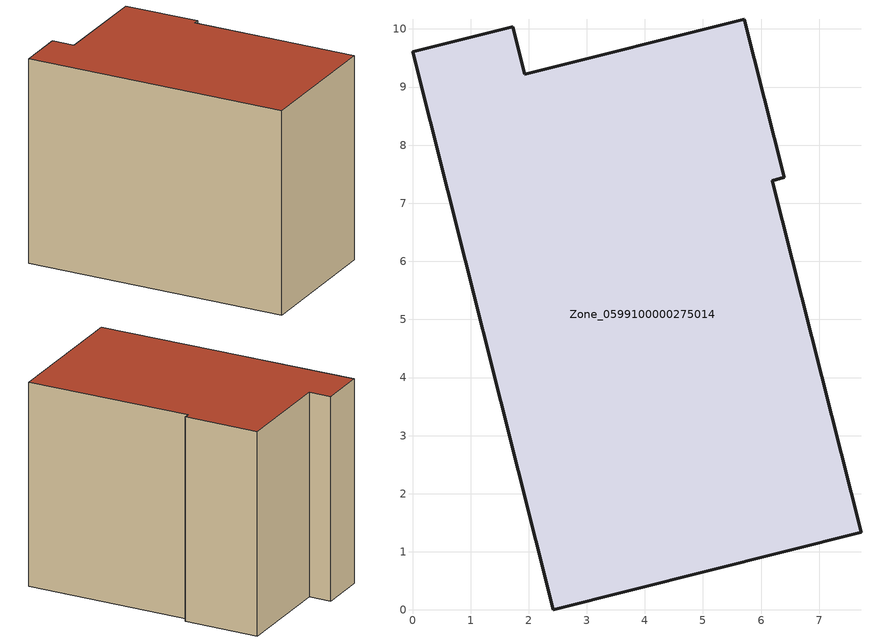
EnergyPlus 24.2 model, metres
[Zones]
Zone_0599100000275014
 floor ground (C_G): 1.93,9.22 5.71,10.17 6.4,7.45 6.19,7.39 7.72,1.34 2.42,0 0,9.61 1.73,10.04 z0
 wall outside (C_F): 2.42,0 7.72,1.34 6.19,7.39 6.4,7.45 5.71,10.17 1.93,9.22 1.73,10.04 0,9.61 2.42,0 z0:7.72
 roof outside (C_R): 5.71,10.17 1.93,9.22 1.73,10.04 0,9.61 2.42,0 7.72,1.34 6.19,7.39 6.4,7.45 z7.72
[BUILDING]
Pand.0599100000275014: North Axis=0; Terrain=City; Loads Convergence Tolerance Value=0.04; Temperature Convergence Tolerance Value=0.4; Solar Distribution=FullExterior; Maximum Number of Warmup Days=25; Minimum Number of Warmup Days=1
[Site:Location]
Rotterdam.The.Hague.AP_ZH_NLD Design_Conditions: Latitude=51.96; Longitude=4.45; Time Zone=1; Elevation=-4.5
[SITE:GROUNDTEMPERATURE:BUILDINGSURFACE]
18, 18, 18, 18, 18, 18, 18, 18, 18, 18, 18, 18
[MATERIAL] Thermal Absorptance=0.9; Solar Absorptance=0.7; Visible Absorptance=0.7
Name | Roughness | Thickness | Conductivity | Density | Specific Heat
G.TI.1975-1991 | MediumSmooth | 0.15 | 0.288461 | 540 | 1210
F.TI.1975-1991 | Rough | 0.3 | 0.230769 | 1920 | 840
R.TI.1975-1991 | MediumRough | 0.2 | 0.153846 | 1500 | 1000
[CONSTRUCTION]
C_G: G.TI.1975-1991
C_F: F.TI.1975-1991
C_R: R.TI.1975-1991
[ZONE]
Zone_0599100000275014: Type=1; Multiplier=1; Ceiling Height=Autocalculate; Volume=Autocalculate; Floor Area=autocalculate; Part of Total Floor Area=Yes
[ZONEINFILTRATION:DESIGNFLOWRATE]
Infil_Zone_0599100000275014: Zone or ZoneList or Space or SpaceList=Zone_0599100000275014; Schedule=AlwaysOn; Design Flow Rate Calculation Method=Flow/Area; Flow Rate per Floor Area=0.003; Constant Term Coefficient=1; Temperature Term Coefficient=0; Velocity Term Coefficient=0; Velocity Squared Term Coefficient=0
[HVACTEMPLATE:ZONE:IDEALLOADSAIRSYSTEM]
Zone_0599100000275014: Maximum Heating Supply Air Temperature=50; Minimum Cooling Supply Air Temperature=13; Maximum Heating Supply Air Humidity Ratio=0.0156; Minimum Cooling Supply Air Humidity Ratio=0.0077; Heating Limit=NoLimit; Cooling Limit=NoLimit; Dehumidification Control Type=ConstantSensibleHeatRatio; Cooling Sensible Heat Ratio=0.7; Dehumidification Setpoint=60; Humidification Control Type=None; Humidification Setpoint=30; Outdoor Air Method=None; Outdoor Air Flow Rate per Person=0.00944; Outdoor Air Flow Rate per Zone Floor Area=0; Outdoor Air Flow Rate per Zone=0; Demand Controlled Ventilation Type=None; Outdoor Air Economizer Type=NoEconomizer; Heat Recovery Type=None; Sensible Heat Recovery Effectiveness=0.7; Latent Heat Recovery Effectiveness=0.65
[ZONECONTROL:THERMOSTAT]
ThermostatControl_Zone_0599100000275014: Zone or ZoneList=Zone_0599100000275014; Control Type Schedule=DualSetpointControlType; Control 1=Thermostat_Zone_0599100000275014; Temperature Difference Between Cutout And Setpoint=0
[THERMOSTATSETPOINT:DUALSETPOINT]
Thermostat_Zone_0599100000275014: Heating Setpoint Temperature Schedule=HeatingSetpoint_Zone_0599100000275014; Cooling Setpoint Temperature Schedule=CoolingSetpoint_Zone_0599100000275014
[SCHEDULE:COMPACT]
HeatingSetpoint_Zone_0599100000275014: Through: 12/31, For: AllDays, Until: 24:00, 21
CoolingSetpoint_Zone_0599100000275014: Through: 12/31, For: AllDays, Until: 24:00, 24
DualSetpointControlType: Through: 12/31, For: AllDays, Until: 24:00, 4
AlwaysOn: Through: 12/31, For: AllDays, Until: 24:00, 1
